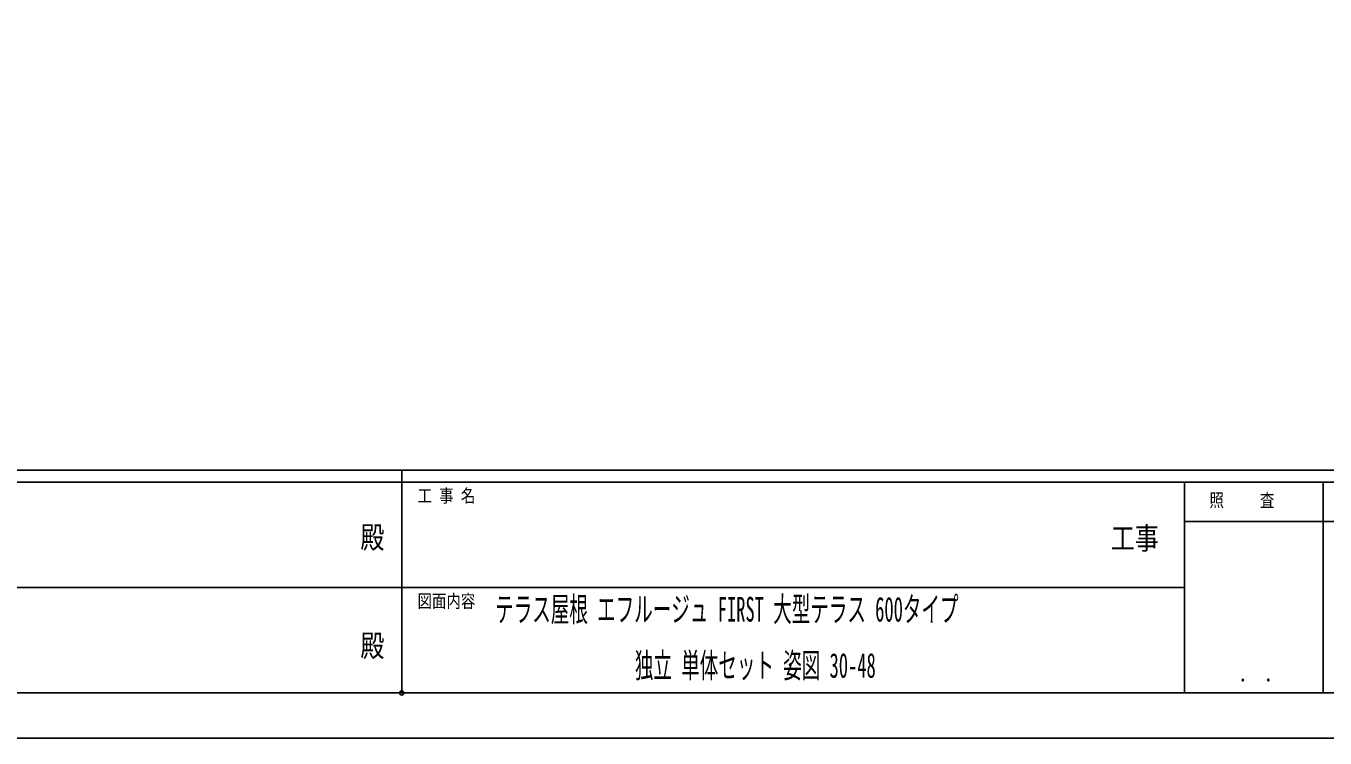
# Model space of a CAD drawing. Units: millimetres, scale not verified. Extents: x -14718 to 14718, y -10395 to 10395.
# Drawn here: x -2201 to 5349, y -10395 to -6254 of the extents above; entities that cross this region are included whole.
import ezdxf
from ezdxf.enums import TextEntityAlignment as Align

# ---------------------------------------------------------------- set-up
doc = ezdxf.new("R2010")
doc.units = ezdxf.units.MM
doc.header["$LTSCALE"] = 50
doc.header["$PDMODE"] = 32
doc.header["$PDSIZE"] = 25
doc.layers.add('0-2_USER1', color=3, linetype='Continuous')
doc.layers.add('0-7_YKK_ZWAK', color=7, linetype='Continuous')
doc.styles.add('ＭＳ ゴシック', font='')
doc.styles.get('ＭＳ ゴシック').set_extended_font_data('MS Gothic')

msp = doc.modelspace()

# ---------------------------------------------------------------- linework, layer by layer
at = {"layer": '0-7_YKK_ZWAK'}
for p, q in [((13632.57, -8837.5), (-13667.43, -8837.5)), ((-17.43, -8907.5), (-4567.43, -8907.5)), ((-17.43, -8837.5), (-17.43, -10132.5)), ((4532.57, -8907.5), (-17.43, -8907.5)), ((5337.57, -8907.5), (5337.57, -10132.5)), ((6947.57, -9135), (4532.57, -9135)), ((-4541.18, -9520), (-17.43, -9520)), ((-17.43, -9520), (4532.57, -9520)), ((-4567.43, -10132.5), (-17.43, -10132.5)), ((-17.43, -10132.5), (4532.57, -10132.5)), ((4532.57, -10132.5), (6947.57, -10132.5))]:
    msp.add_line(p, q, dxfattribs=at)
msp.add_lwpolyline([(-14717.5, -10395), (14717.5, -10395), (14717.5, 10395), (-14717.5, 10395)], close=True, dxfattribs=at)
msp.add_lwpolyline([(6947.57, -8907.5), (4532.57, -8907.5), (4532.57, -10132.5)], dxfattribs=at)
msp.add_point((-17.43, -10132.5), dxfattribs=at)

# ---------------------------------------------------------------- texts
at = {"layer": '0-2_USER1', "style": 'ＭＳ ゴシック', "width": 0.55}
for s, p in [('テラス屋根 エフルージュ FIRST 大型テラス 600タイプ', (525.58, -9760.92)), ('独立 単体セット 姿図 30-48', (1337.68, -10087.58))]:
    msp.add_text(s, height=143.7, dxfattribs=at).set_placement(p, align=Align.BOTTOM_LEFT)
at = {"layer": '0-7_YKK_ZWAK', "style": 'ＭＳ ゴシック', "width": 0.8}
for s, height, p in [('工 事 名', 76.98, (74.44, -9047.5)), ('照     査', 76.98, (4677.47, -9073.75)), ('殿', 128.3, (-257.83, -9330.42)), ('工事', 128.3, (4103.17, -9336.13)), ('図面内容', 76.98, (74.44, -9660)), ('殿', 128.3, (-257.83, -9960.42)), ('． ．', 90.71, (4847.5, -10095.23))]:
    msp.add_text(s, height=height, dxfattribs=at).set_placement(p, align=Align.BOTTOM_LEFT)

doc.saveas('drawing.dxf')
